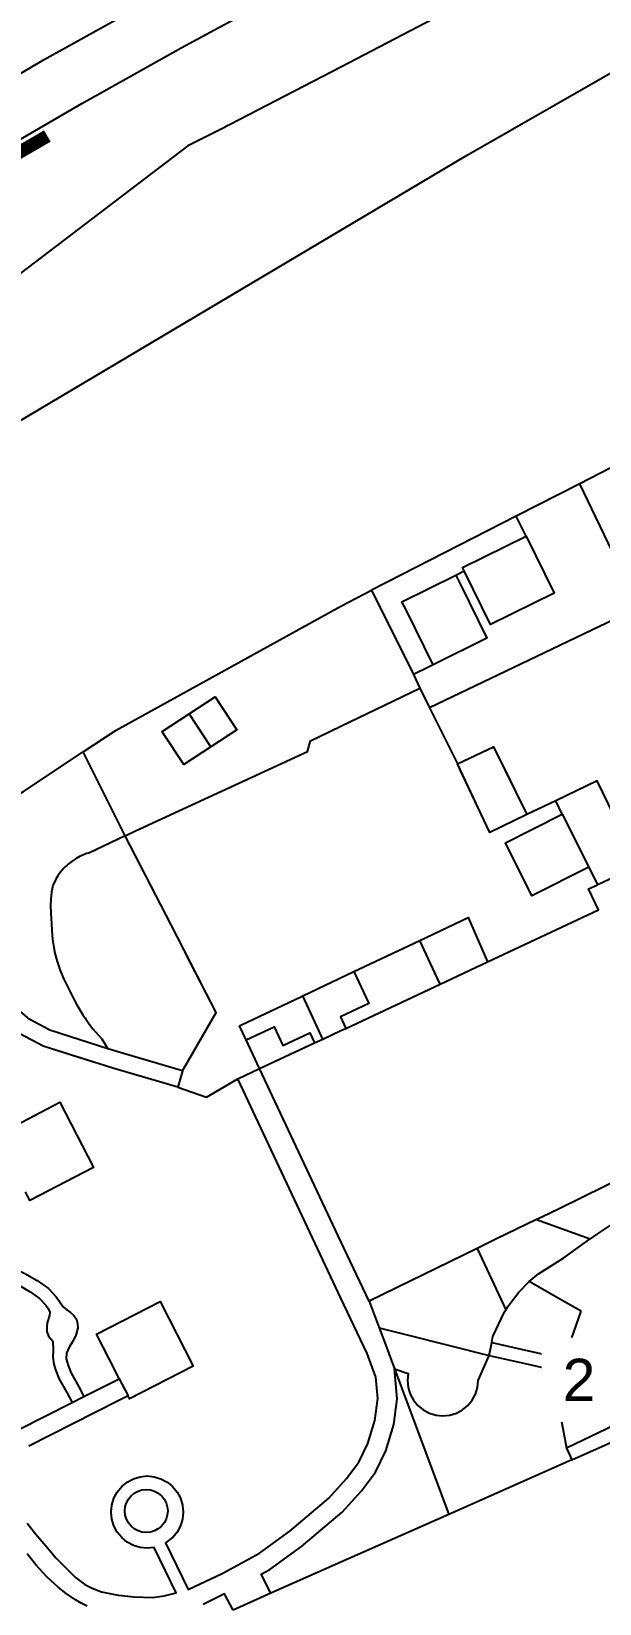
# Model space of a CAD drawing. Header units: millimetres. Extents: x 111502 to 977541, y 8702 to 1044108.
# Drawn here: x 486974.3 to 487021.4, y 236914.8 to 237045 of the extents above; entities that cross this region are included whole.
import ezdxf
from ezdxf import colors
from ezdxf.entities.mleader import LeaderData, LeaderLine
from ezdxf.math import Vec2, Vec3

# ---------------------------------------------------------------- set-up
doc = ezdxf.new("R2010")
doc.units = ezdxf.units.MM
doc.header["$LTSCALE"] = 0.25
doc.linetypes.add('DASHED2', pattern=[9.525, 6.35, -3.175])
for name, color, linetype in [('00 Text', 7, 'Continuous'), ('E HVSS As Laid HV', 10, 'Continuous'), ('X HVSS Site Background', 8, 'Continuous')]:
    doc.layers.add(name, color=color, linetype=linetype)
doc.styles.add('Arial', font='arial.ttf')

# ---------------------------------------------------------------- blocks, each defined once
blk = doc.blocks.new('OS MAP 060722')
at = {"layer": 'X HVSS Site Background'}
for points in [[(-1903.73, -2129.02), (-1901.18, -2127.06), (-1900.13, -2126.31), (-1897.53, -2124.36), (-1889.13, -2118.26), (-1880.63, -2112.26), (-1880.13, -2111.91), (-1872.13, -2106.51), (-1864.08, -2101.16), (-1852.83, -2094.11), (-1844.03, -2088.81), (-1835.18, -2083.61), (-1826.33, -2078.66)], [(-1900.81, -2132.84), (-1900.53, -2132.61), (-1892.63, -2126.31), (-1885.23, -2120.96), (-1879.88, -2117.56), (-1873.78, -2113.36), (-1864.93, -2107.46), (-1860.58, -2104.66), (-1851.58, -2098.91), (-1846.18, -2095.56), (-1837.48, -2090.41), (-1832.08, -2087.26), (-1823.83, -2082.66), (-1819.33, -2080.21)], [(-1845, -2118.15), (-1800.17, -2091.57), (-1785.31, -2083.06), (-1772.09, -2073.66)], [(-1802.28, -2079.91), (-1810.58, -2084.26), (-1820.58, -2089.41), (-1823.28, -2090.76), (-1839.64, -2103.2)], [(-1739.81, -2097.24), (-1749.13, -2100.7), (-1786.54, -2116.59), (-1790.78, -2118.76)], [(-1754.9, -2115.31), (-1777.9, -2126.31), (-1781.15, -2127.86), (-1781.58, -2126.96), (-1803.23, -2137.31)], [(-1790.78, -2118.76), (-1796.05, -2121.45)], [(-1787.77, -2125.04), (-1790.78, -2118.76)], [(-1796.05, -2121.45), (-1805.56, -2126.31), (-1808.04, -2127.58)], [(-1795.23, -2123.11), (-1796.05, -2121.45)], [(-1800.36, -2125.97), (-1800.49, -2125.7), (-1795.23, -2123.11)], [(-1795.23, -2123.11), (-1792.9, -2127.83), (-1798.17, -2130.43), (-1800.36, -2125.97)], [(-1802.94, -2133.75), (-1805.16, -2129.26), (-1805.52, -2128.53), (-1801.06, -2126.32)], [(-1801.06, -2126.32), (-1800.67, -2127.11), (-1798.48, -2131.54), (-1802.94, -2133.75)], [(-1801.06, -2126.32), (-1800.36, -2125.97)], [(-1831.96, -2140.96), (-1829.23, -2139.16), (-1810.58, -2128.91), (-1808.04, -2127.58)], [(-1808.04, -2127.58), (-1804.58, -2134.57)], [(-1802.94, -2133.75), (-1803.26, -2133.91), (-1804.58, -2134.57)], [(-1828.48, -2147.92), (-1827.61, -2147.51), (-1813.36, -2140.93), (-1813.12, -2140.04), (-1810.58, -2138.83), (-1804.03, -2135.7)], [(-1804.58, -2134.57), (-1804.03, -2135.7)], [(-1804.03, -2135.7), (-1803.23, -2137.31)], [(-1823.17, -2137.82), (-1821.02, -2136.41), (-1819.22, -2139.14), (-1821.37, -2140.55)], [(-1821.37, -2140.55), (-1823.6, -2142.02), (-1825.34, -2139.38), (-1825.4, -2139.28), (-1823.17, -2137.82)], [(-1821.37, -2140.55), (-1823.17, -2137.82)], [(-1803.23, -2137.31), (-1800.93, -2141.96)], [(-1858.73, -2163.71), (-1860.52, -2159.85), (-1836.91, -2144.24), (-1831.96, -2140.96)], [(-1828.48, -2147.92), (-1831.96, -2140.96)], [(-1800.93, -2141.96), (-1797.93, -2140.56), (-1796.56, -2143.34)], [(-1798.08, -2140.63), (-1797.93, -2140.56), (-1795.18, -2146.16)], [(-1799.37, -2145.24), (-1800.93, -2141.96)], [(-1795.18, -2146.16), (-1798.23, -2147.66), (-1800.72, -2142.39)], [(-1789.3, -2151.97), (-1789.23, -2151.94), (-1787.46, -2151.11), (-1786.65, -2152.85), (-1785.08, -2152.11), (-1789.33, -2143.36), (-1792.77, -2145.01)], [(-1790.04, -2150.51), (-1794.75, -2152.88), (-1796.95, -2148.51), (-1792.24, -2146.14)], [(-1792.77, -2145.01), (-1795.18, -2146.16)], [(-1792.24, -2146.14), (-1792.77, -2145.01)], [(-1792.24, -2146.14), (-1790.04, -2150.51)], [(-1828.48, -2147.92), (-1831.5, -2149.35), (-1831.68, -2149.4), (-1832.04, -2149.54), (-1832.21, -2149.62), (-1832.55, -2149.8), (-1832.71, -2149.9), (-1832.87, -2150.01), (-1833.02, -2150.12), (-1833.17, -2150.24), (-1833.23, -2150.3), (-1833.31, -2150.37), (-1833.45, -2150.5), (-1833.58, -2150.63), (-1833.71, -2150.78), (-1833.83, -2150.92), (-1833.95, -2151.07), (-1834.06, -2151.23), (-1834.23, -2151.52), (-1834.46, -2152.03), (-1834.59, -2152.58), (-1834.65, -2153.14), (-1834.66, -2153.71), (-1834.64, -2154.3), (-1834.59, -2155.22), (-1834.56, -2155.71), (-1834.52, -2156.2), (-1834.46, -2156.68), (-1834.39, -2157.16), (-1834.3, -2157.64), (-1834.12, -2158.32), (-1833.87, -2159.07), (-1833.57, -2159.79), (-1832.93, -2161.08), (-1832.71, -2161.5), (-1832.48, -2161.92), (-1832.23, -2162.34), (-1831.98, -2162.75), (-1831.72, -2163.15), (-1831.44, -2163.54), (-1831.15, -2163.92), (-1830.69, -2164.44), (-1830.4, -2164.73), (-1829.9, -2165.56)], [(-1822.01, -2160.46), (-1824.67, -2155.3), (-1828.48, -2147.92)], [(-1790.04, -2150.51), (-1789.3, -2151.97)], [(-1829.9, -2165.56), (-1834.73, -2164.03), (-1836.39, -2163.15), (-1837.52, -2162.18), (-1838.36, -2161.01), (-1838.94, -2159.55), (-1839.27, -2158.09), (-1839.87, -2152.45)], [(-1798.43, -2158.37), (-1789.24, -2154.06), (-1790.05, -2152.32), (-1789.3, -2151.97)], [(-1804.05, -2156.59), (-1800.03, -2154.69), (-1798.43, -2158.37)], [(-1823.72, -2167.38), (-1823.6, -2167.19), (-1820.93, -2162.56), (-1823.53, -2157.52)], [(-1809.51, -2159.17), (-1804.05, -2156.59)], [(-1802.36, -2160.21), (-1802.8, -2159.26), (-1804.05, -2156.59)], [(-1813.73, -2161.17), (-1809.51, -2159.17)], [(-1809.51, -2159.17), (-1808.27, -2161.82), (-1810.62, -2162.92), (-1810.18, -2163.87)], [(-1802.36, -2160.21), (-1798.43, -2158.37)], [(-1810.18, -2163.87), (-1802.36, -2160.21)], [(-1818.45, -2164.83), (-1819, -2163.67), (-1818.82, -2163.58), (-1813.91, -2161.26), (-1813.73, -2161.17)], [(-1812.08, -2164.76), (-1813.73, -2161.17)], [(-1831.8, -2163.01), (-1831.72, -2163.15), (-1831.44, -2163.54), (-1831.15, -2163.92), (-1830.69, -2164.44), (-1830.4, -2164.73), (-1829.9, -2165.56)], [(-1831.19, -2166.64), (-1835.28, -2165.35), (-1837.2, -2164.33), (-1837.53, -2164.04)], [(-1829.9, -2165.56), (-1833.79, -2164.33)], [(-1818.45, -2164.83), (-1816.13, -2163.75), (-1815.41, -2165.28), (-1813.17, -2164.23), (-1812.77, -2165.08)], [(-1812.08, -2164.76), (-1810.58, -2164.06), (-1810.18, -2163.87)], [(-1824.12, -2168.75), (-1829.49, -2167.18), (-1835.28, -2165.35), (-1835.3, -2165.33)], [(-1829.69, -2165.63), (-1829.9, -2165.56)], [(-1823.72, -2167.38), (-1823.91, -2167.33), (-1829.08, -2165.82), (-1829.16, -2165.8), (-1829.9, -2165.56)], [(-1817.33, -2167.21), (-1818.45, -2164.83)], [(-1817.33, -2167.21), (-1812.77, -2165.08)], [(-1812.77, -2165.08), (-1812.08, -2164.76)], [(-1828.23, -2194.31), (-1829.1, -2194.75), (-1836.47, -2198.47)], [(-1836.59, -2204.85), (-1835.87, -2205.77), (-1835.06, -2206.73), (-1834.19, -2207.77), (-1832.59, -2209.37), (-1831.81, -2209.95), (-1831.22, -2210.24), (-1830.45, -2210.54), (-1829.05, -2210.83), (-1827.73, -2210.97), (-1826.21, -2211.02), (-1825.24, -2210.88), (-1824.24, -2210.62), (-1826.07, -2206.87), (-1826.65, -2206.92), (-1827.23, -2206.87), (-1827.79, -2206.7), (-1828.31, -2206.42), (-1828.76, -2206.05), (-1829.13, -2205.6), (-1829.41, -2205.08), (-1829.58, -2204.52), (-1829.63, -2203.94), (-1829.58, -2203.36), (-1829.41, -2202.8), (-1829.13, -2202.28), (-1829.03, -2202.14), (-1828.76, -2201.83), (-1828.31, -2201.46), (-1827.79, -2201.18), (-1827.23, -2201.01), (-1826.65, -2200.95), (-1826.07, -2201.01), (-1825.51, -2201.18), (-1824.99, -2201.46), (-1824.76, -2201.63), (-1824.54, -2201.83), (-1824.17, -2202.28), (-1823.89, -2202.8), (-1823.72, -2203.36), (-1823.66, -2203.94), (-1823.72, -2204.52), (-1823.89, -2205.08), (-1824.17, -2205.6), (-1824.5, -2206.01), (-1824.54, -2206.05), (-1825.13, -2206.5), (-1823.25, -2210.36), (-1820.38, -2208.99), (-1817.34, -2207.35), (-1814.83, -2205.52), (-1811.59, -2202.8), (-1810.11, -2201.17), (-1809.1, -2199.8), (-1808.34, -2198.27), (-1807.77, -2196.36), (-1807.53, -2194.52), (-1807.7, -2192.76), (-1808.42, -2190.81), (-1810.58, -2186.22), (-1819.14, -2168.06)], [(-1823.72, -2167.38), (-1824.12, -2168.75)], [(-1824.12, -2168.75), (-1821.73, -2169.57), (-1819.14, -2168.06)], [(-1819.14, -2168.06), (-1817.33, -2167.21)], [(-1808.25, -2186.47), (-1810.58, -2181.53), (-1817.33, -2167.21)], [(-1837.56, -2175.85), (-1838.1, -2174.82), (-1839.18, -2172.74), (-1833.89, -2169.99), (-1831.09, -2175.39), (-1836.38, -2178.14), (-1836.75, -2177.42)], [(-1785.68, -2175.46), (-1788.73, -2176.96), (-1792.48, -2178.81), (-1793.93, -2179.51), (-1794.36, -2179.71)], [(-1794.36, -2179.71), (-1797.68, -2181.31), (-1798.78, -2181.86), (-1799.3, -2182.11)], [(-1794.36, -2179.71), (-1789.91, -2181.32)], [(-1785.8, -2182.87), (-1787.06, -2180.42), (-1787.45, -2179.66), (-1789.36, -2180.93), (-1789.91, -2181.32)], [(-1794.97, -2184.85), (-1794.21, -2184.21), (-1792.09, -2182.87), (-1789.91, -2181.32)], [(-1799.3, -2182.11), (-1808.25, -2186.47)], [(-1799.3, -2182.11), (-1796.92, -2187.18)], [(-1840.09, -2183.49), (-1839.16, -2183.55), (-1838.34, -2183.64), (-1837.49, -2183.86), (-1836.79, -2184.17), (-1835.76, -2184.77), (-1834.84, -2185.41), (-1834.2, -2186.11), (-1833.59, -2186.97), (-1833.32, -2187.19), (-1833, -2187.42), (-1832.76, -2187.63), (-1832.52, -2187.95), (-1832.42, -2188.34), (-1832.39, -2188.67), (-1832.57, -2189.3), (-1832.8, -2189.76), (-1833.11, -2190.27), (-1833.35, -2190.79), (-1833.36, -2191.25), (-1833.21, -2191.79), (-1832.95, -2192.44), (-1832.35, -2193.51), (-1831.89, -2194.37)], [(-1839.9, -2184.6), (-1839.26, -2184.64), (-1838.54, -2184.72), (-1837.85, -2184.91), (-1837.28, -2185.15), (-1836.36, -2185.7), (-1835.57, -2186.24), (-1835.06, -2186.8), (-1834.87, -2187.08), (-1834.73, -2187.38), (-1834.75, -2187.66), (-1834.94, -2188.27), (-1834.98, -2188.57), (-1834.98, -2188.97), (-1834.82, -2189.36), (-1834.46, -2189.78), (-1834.45, -2190.54), (-1834.46, -2191.11), (-1834.39, -2191.68), (-1834.25, -2192.15), (-1833.94, -2192.92), (-1833.32, -2194.03), (-1832.88, -2194.86)], [(-1839.9, -2184.6), (-1839.58, -2187.56), (-1839.35, -2191.99), (-1838.92, -2198.46), (-1837.36, -2197.13), (-1832.88, -2194.86)], [(-1796.92, -2187.18), (-1796.74, -2186.9), (-1795.83, -2185.72), (-1794.97, -2184.85)], [(-1796.92, -2187.18), (-1796.74, -2186.9), (-1795.83, -2185.72), (-1794.97, -2184.85)], [(-1790.65, -2187.3), (-1792.42, -2186.3), (-1794.97, -2184.85)], [(-1828.96, -2192.89), (-1829.36, -2192.1), (-1829.77, -2191.3), (-1830.85, -2189.19), (-1825.57, -2186.5), (-1822.83, -2191.86), (-1828.11, -2194.55), (-1828.23, -2194.31)], [(-1808.25, -2186.47), (-1807.42, -2188.68)], [(-1798.07, -2189.89), (-1797.98, -2189.39), (-1797.03, -2187.36), (-1796.92, -2187.18)], [(-1798.07, -2189.89), (-1795.64, -2190.44), (-1792.05, -2191.25), (-1790.65, -2187.3)], [(-1807.42, -2188.68), (-1805.19, -2189.24), (-1798.28, -2190.97)], [(-1807.42, -2188.68), (-1806.9, -2190.07), (-1806.15, -2192.07)], [(-1798.28, -2190.97), (-1798.07, -2189.89)], [(-1774.23, -2189.86), (-1782.7, -2193.92), (-1782.58, -2194.19), (-1791.88, -2198.65)], [(-1819.52, -2212.06), (-1820.24, -2210.7), (-1821.4, -2211.28), (-1822.02, -2211.6)], [(-1831.63, -2211.74), (-1832.11, -2211.49), (-1832.58, -2211.21), (-1833.38, -2210.68), (-1833.99, -2210.2), (-1834.04, -2210.17), (-1834.98, -2209.3), (-1835.87, -2208.3), (-1836.59, -2207.4)], [(-1806.15, -2192.07), (-1805, -2192.47), (-1805.06, -2193.04), (-1805, -2193.61), (-1804.84, -2194.16), (-1804.57, -2194.67), (-1804.2, -2195.11), (-1803.76, -2195.47), (-1803.25, -2195.74), (-1802.7, -2195.91), (-1802.44, -2195.95), (-1802.13, -2195.97), (-1801.56, -2195.91), (-1801.01, -2195.74), (-1800.5, -2195.47), (-1800.06, -2195.11), (-1799.7, -2194.67), (-1799.43, -2194.16), (-1799.26, -2193.61), (-1799.2, -2193.04), (-1798.28, -2190.97)], [(-1798.28, -2190.97), (-1795.06, -2191.7), (-1792.29, -2192.33), (-1792.42, -2195.7), (-1791.88, -2198.65)], [(-1831.89, -2194.37), (-1828.96, -2192.89)], [(-1828.96, -2192.89), (-1828.23, -2194.31)], [(-1816.39, -2210.66), (-1817.19, -2209.08), (-1816.48, -2208.71), (-1813.84, -2206.78), (-1810.47, -2203.95), (-1808.87, -2202.19), (-1807.73, -2200.64), (-1806.85, -2198.86), (-1806.2, -2196.7), (-1805.92, -2194.55), (-1806.15, -2192.07)], [(-1806.15, -2192.07), (-1801.64, -2204.13)], [(-1791.45, -2199.61), (-1776.95, -2193.19)], [(-1832.88, -2194.86), (-1831.89, -2194.37)], [(-1791.88, -2198.65), (-1791.45, -2199.61)], [(-1791.45, -2199.61), (-1801.64, -2204.13)], [(-1828.42, -2203.3), (-1828.37, -2203.17), (-1828.21, -2202.86), (-1827.99, -2202.59), (-1827.72, -2202.37), (-1827.41, -2202.21), (-1827.08, -2202.1), (-1826.73, -2202.07), (-1826.38, -2202.1), (-1826.05, -2202.21), (-1825.74, -2202.37), (-1825.47, -2202.59), (-1825.42, -2202.65), (-1825.25, -2202.86), (-1825.08, -2203.17), (-1824.98, -2203.5), (-1824.95, -2203.85), (-1824.98, -2204.2), (-1825.08, -2204.53), (-1825.25, -2204.84), (-1825.47, -2205.11), (-1825.74, -2205.33), (-1825.76, -2205.34), (-1826.05, -2205.49), (-1826.38, -2205.6), (-1826.73, -2205.63), (-1827.08, -2205.6), (-1827.41, -2205.49), (-1827.72, -2205.33), (-1827.99, -2205.11), (-1828.21, -2204.84), (-1828.37, -2204.53), (-1828.47, -2204.2), (-1828.51, -2203.85), (-1828.47, -2203.5), (-1828.42, -2203.3)], [(-1801.64, -2204.13), (-1810.58, -2208.09), (-1816.39, -2210.66)], [(-1816.39, -2210.66), (-1819.52, -2212.06)]]:
    blk.add_lwpolyline(points, dxfattribs=at)
blk = doc.blocks.new('_None')

msp = doc.modelspace()

# ---------------------------------------------------------------- linework, layer by layer
at = {"lineweight": 0}
msp.add_circle((488727.82, 239008.33), 11388.42, dxfattribs=at)

# ---------------------------------------------------------------- block references
at = {"layer": 'E HVSS As Laid HV', "linetype": 'DASHED2', "lineweight": 0}
msp.add_blockref('OS MAP 060722', (488810.58, 239126.31), dxfattribs=at)

# ---------------------------------------------------------------- texts
at = {"lineweight": 0, "insert": (486864.75, 236982.83), "char_height": 10, "attachment_point": 1, "rotation": 30.1683, "style": 'Arial'}
msp.add_mtext_dynamic_manual_height_columns('Standing Way A421', width=276.7097, gutter_width=10, heights=[0], dxfattribs=at)

# ---------------------------------------------------------------- next in the draw order: leaders
at = {"layer": '00 Text'}
ml = msp.add_multileader_mtext('Standard', dxfattribs=at)
ml.set_content('2 x 17m', color=256, style='Arial')
ml.set_leader_properties()
ml.set_arrow_properties(name='NONE')
ml.build(insert=Vec2(0, 0))
ml.multileader.update_dxf_attribs({"has_dogleg": 0, "has_text_frame": 1, "text_left_attachment_type": 2, "text_right_attachment_type": 2, "dogleg_length": 0})
ctx = ml.context
ctx.base_point, ctx.char_height, ctx.landing_gap_size, ctx.plane_origin = Vec3(487017.38, 236933.31), 3.5, 1, Vec3(487047.78, 236926.53)
ctx.left_attachment, ctx.right_attachment = 2, 2
notes = []
notes.append((ctx, [(0, (1, 1, 0), (487036.31, 236933.31), (-1, 0), 0, [(0, [(487047.78, 236926.53)], 0, [])])]))
ctx.mtext.insert, ctx.mtext.flow_direction = Vec3(487018.38, 236935.07), 5
ctx.mtext.has_bg_fill, ctx.mtext.bg_color, ctx.mtext.bg_scale_factor, ctx.mtext.bg_transparency, ctx.mtext.use_window_bg_color = 1, -1027028792, 1.5, 0, 1
for ctx, leaders in notes:
    for number, flags, end, landing, length, lines in leaders:
        leader = LeaderData()
        leader.index, (leader.has_last_leader_line, leader.has_dogleg_vector, leader.attachment_direction) = number, flags
        leader.last_leader_point, leader.dogleg_vector, leader.dogleg_length = Vec3(end), Vec3(landing), length
        for number, points, colour, breaks in lines:
            line = LeaderLine()
            line.index, line.vertices, line.color, line.breaks = number, Vec3.list(points), colors.encode_raw_color(colour), breaks
            leader.lines.append(line)
        ctx.leaders.append(leader)

doc.saveas('drawing.dxf')
